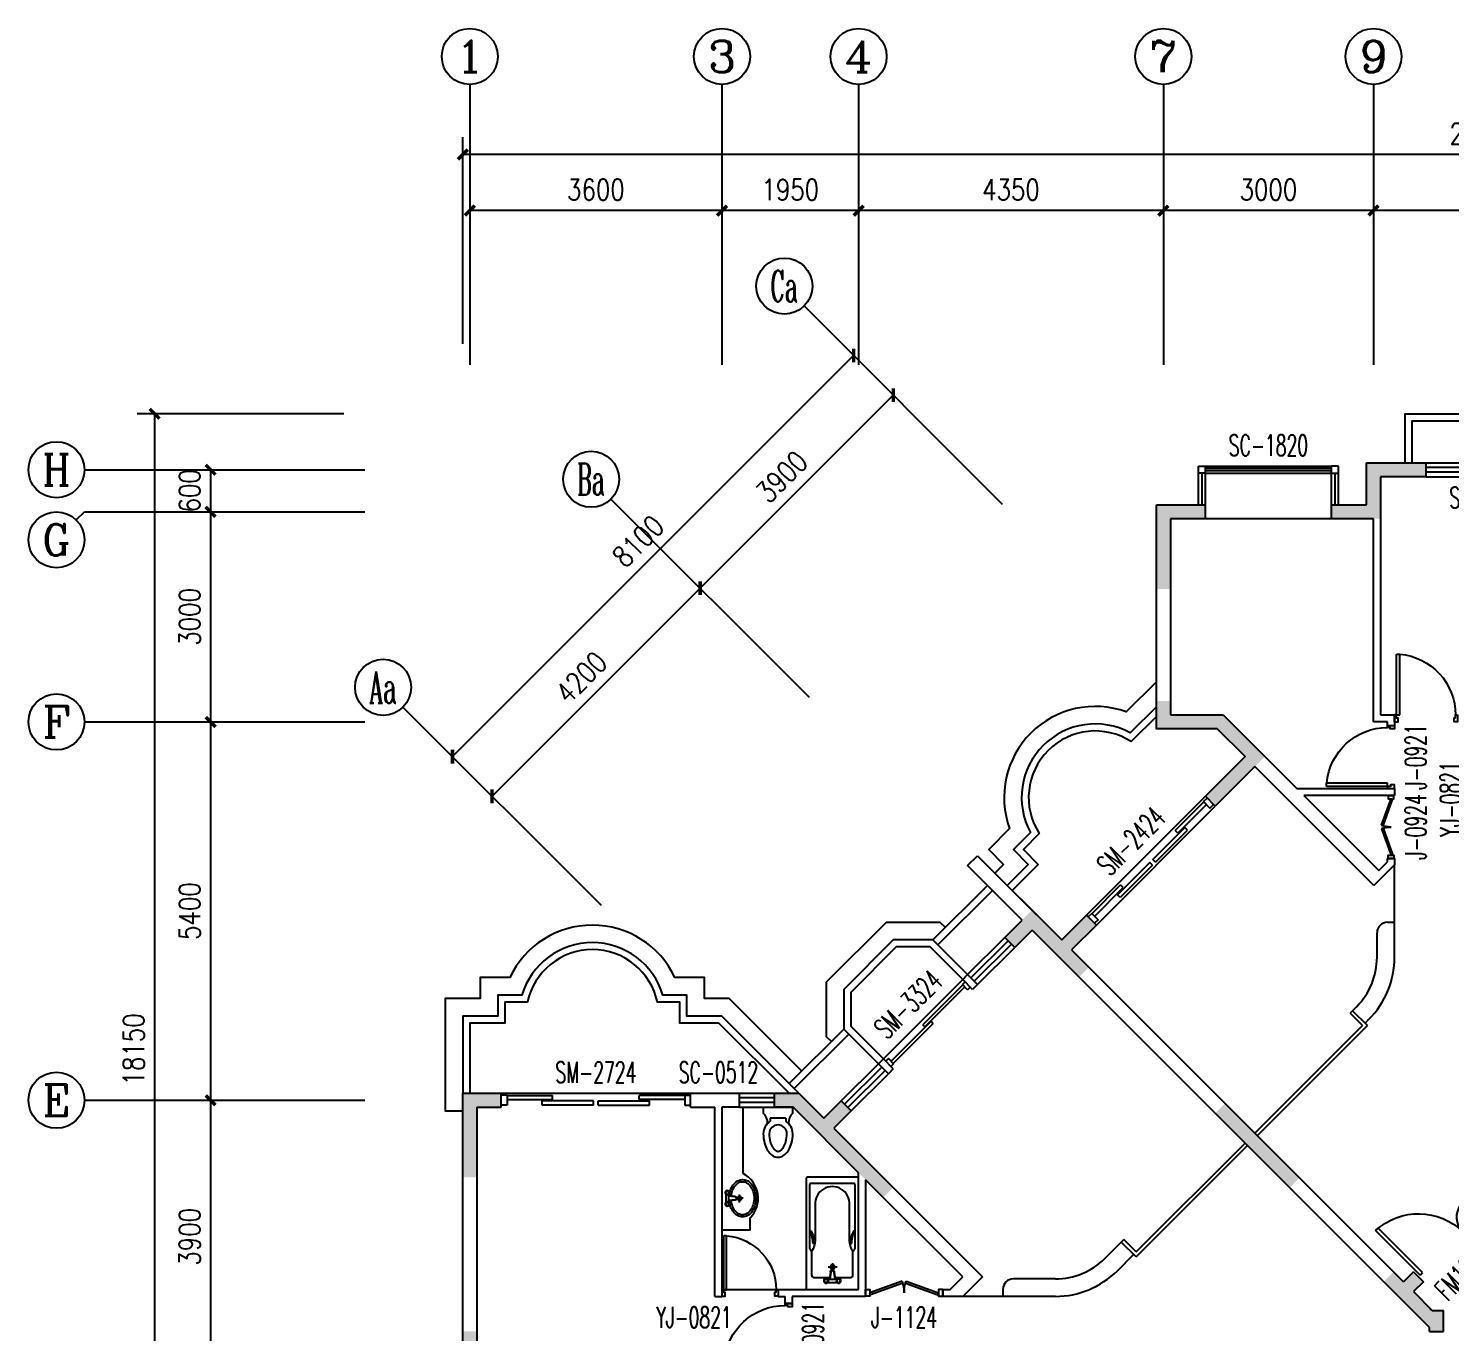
# Model space of a CAD drawing. Header units: millimetres. Extents: x 1419 to 57277, y 397 to 33224.
# Drawn here: x 10477 to 30777, y 14607 to 33224 of the extents above; entities that cross this region are included whole.
import ezdxf
from ezdxf.enums import TextEntityAlignment as Align

# ---------------------------------------------------------------- set-up
doc = ezdxf.new("R2010")
doc.units = ezdxf.units.MM
for name, color, linetype in [('AXIS', 3, 'Continuous'), ('AXIS_TEXT', 7, 'Continuous'), ('COLM', 1, 'Continuous'), ('GROUND', 2, 'Continuous'), ('PUB_WINDW', 7, 'Continuous'), ('STAIR', 2, 'Continuous'), ('WALL', 255, 'Continuous'), ('WC', 4, 'Continuous'), ('WINDOW', 2, 'Continuous'), ('WINDOW_TEXT', 7, 'Continuous')]:
    doc.layers.add(name, color=color, linetype=linetype)
doc.styles.add('_TXT', font='SIMPLEX.shx', dxfattribs={"width": 0.6})
doc.styles.add('COMPLEX', font='COMPLEX')
doc.styles.add('DIM_FONT', font='SIMPLEX', dxfattribs={"width": 0.8})
doc.styles.add('HZ_TXT', font='TXT.shx', dxfattribs={"width": 0.6, "bigfont": 'hztxt.shx'})
doc.styles.add('ROMANS', font='romans.shx', dxfattribs={"width": 0.7})
doc.styles.add('SIMPLEX', font='SIMPLEX.SHX')
doc.dimstyles.new('AXIS', dxfattribs={"dimtxt": 300, "dimasz": 1, "dimexe": 250, "dimexo": 300, "dimgap": 0.09, "dimtad": 1, "dimdec": 0, "dimzin": 0, "dimdsep": 46, "dimtxsty": 'DIM_FONT', "dimblk": '_DIMX', "dimcen": 0.09, "dimse1": 1, "dimse2": 1, "dimclrt": 7, "dimadec": 0, "dimazin": 0, "dimtfac": 1, "dimtdec": 0, "dimtix": 1, "dimtmove": 2, "dimatfit": 3, "dimldrblk": '_DIMX', "dimfxl": 1, "dimtolj": 1, "dimtzin": 0, "dimarcsym": 0})
doc.dimstyles.new('DIMN', dxfattribs={"dimtxt": 300, "dimasz": 1, "dimexe": 250, "dimexo": 300, "dimgap": 0.09, "dimtad": 1, "dimdec": 0, "dimzin": 0, "dimdsep": 46, "dimtxsty": 'DIM_FONT', "dimblk": '_DIMX', "dimcen": 0.09, "dimclrt": 7, "dimadec": 0, "dimazin": 0, "dimtfac": 1, "dimtdec": 0, "dimtix": 1, "dimtmove": 2, "dimatfit": 3, "dimldrblk": '_DIMX', "dimfxl": 1, "dimtolj": 1, "dimtzin": 0, "dimarcsym": 0})

# ---------------------------------------------------------------- blocks, each defined once
blk = doc.blocks.new('_DIMX')
at = {"const_width": 50}
blk.add_lwpolyline([(-70, -70), (70, 70)], dxfattribs=at)
blk = doc.blocks.new('*D74')
at = {"color": 0, "linetype": 'ByBlock', "transparency": 16777216}
for p, q in [((165600, 14000), (165600, 16950)), ((194800, 14000), (194800, 16950)), ((194799, 16700), (165601, 16700))]:
    blk.add_line(p, q, dxfattribs=at)
at = {"layer": 'DEFPOINTS', "color": 0, "linetype": 'ByBlock', "transparency": 16777216}
for p in [(165600, 16700), (165600, 13700), (194800, 13700)]:
    blk.add_point(p, dxfattribs=at)
at = {"color": 0, "linetype": 'ByBlock', "transparency": 16777216, "rotation": 180}
blk.add_blockref('_DIMX', (165600, 16700), dxfattribs=at)
at = {"color": 0, "linetype": 'ByBlock', "transparency": 16777216}
blk.add_blockref('_DIMX', (194800, 16700), dxfattribs=at)
at = {"color": 7, "linetype": 'ByBlock', "transparency": 16777216, "insert": (180200, 17000), "char_height": 300, "attachment_point": 5, "style": 'DIM_FONT'}
blk.add_mtext('\\A1;29200', dxfattribs=at)
blk = doc.blocks.new('*D71')
at = {"color": 0, "linetype": 'ByBlock', "transparency": 16777216}
for p, q in [((163900, 13000), (160950, 13000)), ((161200, 12999), (161200, -5149)), ((163900, -5150), (160950, -5150))]:
    blk.add_line(p, q, dxfattribs=at)
at = {"layer": 'DEFPOINTS', "color": 0, "linetype": 'ByBlock', "transparency": 16777216}
for p in [(164200, 13000), (161200, -5150), (164200, -5150)]:
    blk.add_point(p, dxfattribs=at)
at = {"color": 0, "linetype": 'ByBlock', "transparency": 16777216}
for p, rotation in [((161200, 13000), 90), ((161200, -5150), 270)]:
    blk.add_blockref('_DIMX', p, dxfattribs=dict(at, rotation=rotation))
at = {"color": 7, "linetype": 'ByBlock', "transparency": 16777216, "insert": (160900, 3925), "char_height": 300, "attachment_point": 5, "rotation": 90, "style": 'DIM_FONT'}
blk.add_mtext('\\A1;18150', dxfattribs=at)
blk = doc.blocks.new('*D61')
at = {"color": 0, "linetype": 'ByBlock', "transparency": 16777216}
blk.add_line((171249, 15900), (169301, 15900), dxfattribs=at)
at = {"layer": 'DEFPOINTS', "color": 0, "linetype": 'ByBlock', "transparency": 16777216}
for p in [(169300, 15900), (169300, 13700), (171250, 13700)]:
    blk.add_point(p, dxfattribs=at)
at = {"color": 0, "linetype": 'ByBlock', "transparency": 16777216, "rotation": 180}
blk.add_blockref('_DIMX', (169300, 15900), dxfattribs=at)
at = {"color": 0, "linetype": 'ByBlock', "transparency": 16777216}
blk.add_blockref('_DIMX', (171250, 15900), dxfattribs=at)
at = {"color": 7, "linetype": 'ByBlock', "transparency": 16777216, "insert": (170275, 16200), "char_height": 300, "attachment_point": 5, "style": 'DIM_FONT'}
blk.add_mtext('\\A1;1950', dxfattribs=at)
blk = doc.blocks.new('*D60')
at = {"color": 0, "linetype": 'ByBlock', "transparency": 16777216}
blk.add_line((171745, 13266), (168989, 10509), dxfattribs=at)
at = {"layer": 'DEFPOINTS', "color": 0, "linetype": 'ByBlock', "transparency": 16777216}
for p in [(173301, 11711), (168988, 10509), (170544, 8953)]:
    blk.add_point(p, dxfattribs=at)
at = {"color": 0, "linetype": 'ByBlock', "transparency": 16777216}
for p, rotation in [((171746, 13266), 45.00000000000065), ((168988, 10509), 225.0000000000006)]:
    blk.add_blockref('_DIMX', p, dxfattribs=dict(at, rotation=rotation))
at = {"color": 7, "linetype": 'ByBlock', "transparency": 16777216, "insert": (170155, 12100), "char_height": 300, "attachment_point": 5, "rotation": 45, "style": 'DIM_FONT'}
blk.add_mtext('\\A1;3900', dxfattribs=at)
blk = doc.blocks.new('*D59')
at = {"color": 0, "linetype": 'ByBlock', "transparency": 16777216}
blk.add_line((168987, 10508), (166019, 7540), dxfattribs=at)
at = {"layer": 'DEFPOINTS', "color": 0, "linetype": 'ByBlock', "transparency": 16777216}
for p in [(170544, 8953), (166018, 7539), (167574, 5983)]:
    blk.add_point(p, dxfattribs=at)
at = {"color": 0, "linetype": 'ByBlock', "transparency": 16777216}
for p, rotation in [((168988, 10509), 45.00000000000072), ((166018, 7539), 225.0000000000007)]:
    blk.add_blockref('_DIMX', p, dxfattribs=dict(at, rotation=rotation))
at = {"color": 7, "linetype": 'ByBlock', "transparency": 16777216, "insert": (167291, 9236), "char_height": 300, "attachment_point": 5, "rotation": 45, "style": 'DIM_FONT'}
blk.add_mtext('\\A1;4200', dxfattribs=at)
blk = doc.blocks.new('*D58')
at = {"color": 0, "linetype": 'ByBlock', "transparency": 16777216}
blk.add_line((171179, 13831), (165453, 8105), dxfattribs=at)
at = {"layer": 'DEFPOINTS', "color": 0, "linetype": 'ByBlock', "transparency": 16777216}
for p in [(173301, 11711), (165452, 8105), (167574, 5983)]:
    blk.add_point(p, dxfattribs=at)
at = {"color": 0, "linetype": 'ByBlock', "transparency": 16777216}
for p, rotation in [((171180, 13832), 45.00000000000032), ((165452, 8105), 225.0000000000004)]:
    blk.add_blockref('_DIMX', p, dxfattribs=dict(at, rotation=rotation))
at = {"color": 7, "linetype": 'ByBlock', "transparency": 16777216, "insert": (168104, 11180), "char_height": 300, "attachment_point": 5, "rotation": 45, "style": 'DIM_FONT'}
blk.add_mtext('\\A1;8100', dxfattribs=at)
blk = doc.blocks.new('_A8JZH')
for p, q in [((-0.467, -0.056), (-0.467, -1.021)), ((-0.467, -0.056), (-0.417, -0.056)), ((-0.417, -0.056), (-0.417, -1.021)), ((-0.467, -1.021), (-0.417, -1.021))]:
    blk.add_line(p, q)
for points in [[(-0.5, -0.056), (-0.5, 0.056), (-0.444, 0.056), (-0.444, -0.006), (-0.467, -0.006), (-0.467, -0.056)], [(0.5, -0.056), (0.5, 0.056), (0.444, 0.056), (0.444, -0.011), (0.467, -0.011), (0.467, -0.056)]]:
    blk.add_lwpolyline(points, close=True)
at = {"color": 15}
blk.add_arc((-0.5, -0.056), 0.967, 274.9454, 0, dxfattribs=at)
blk = doc.blocks.new('_WBLK')
for p, q in [((-0.5, 0.5), (0.5, 0.5)), ((0.5, 0.167), (-0.5, 0.167)), ((0.5, -0.167), (-0.5, -0.167)), ((-0.5, -0.5), (0.5, -0.5))]:
    blk.add_line(p, q)
at = {"style": 'SIMPLEX', "flags": 9}
blk.add_attdef('A', text='', height=1, dxfattribs=at).set_placement((0, 1.5), align=Align.MIDDLE)
blk = doc.blocks.new('_E4EQG')
at = {"color": 0, "linetype": 'ByBlock'}
for p, q in [((-210, 0), (-210, -84)), ((-210, 0), (210, 0)), ((210, -84), (210, 0)), ((112, -154), (-112, -154)), ((-112, -154), (-112, -200.359908)), ((112, -154), (112, -200.359908))]:
    blk.add_line(p, q, dxfattribs=at)
for points in [[(-210, -378, 0.063415), (-192.901436, -512.271956, 0.076468), (-148.492428, -615.587868, 0.107136), (-74.53782, -691.54246, 0.147373), (0, -714, 0.147373), (74.53782, -691.54246, 0.107136), (148.492428, -615.587868, 0.076468), (192.901436, -512.271956, 0.063415), (210, -378, 0.063415)], [(-126, -378, 0.063415), (-111.582296, -491.219764, 0.076468), (-77.260568, -571.06798, 0.107136), (-28.133448, -621.523672, 0.147373), (0, -630, 0.147373), (28.133448, -621.523672, 0.107136), (77.260568, -571.06798, 0.076468), (111.582296, -491.219764, 0.063415), (126, -378, 0.063415)]]:
    blk.add_lwpolyline(points, format="xyb", dxfattribs=at)
for centre, radius, start, end in [((0, -378), 210, 122.230953, 180), ((-338.333324, -224), 189.919576, 358.337841, 47.489553), ((0, -378), 210, 0, 57.769047), ((338.333324, -224), 189.919576, 132.510447, 181.662159), ((0, -378), 126, 0, 180)]:
    blk.add_arc(centre, radius, start, end, dxfattribs=at)
at = {"style": 'ROMANS', "width": 0.6, "flags": 9}
for tag in ['YSIZE', 'XSIZE']:
    blk.add_attdef(tag, (0, 0), '', height=400, rotation=0.5, dxfattribs=at)
blk = doc.blocks.new('*D57')
at = {"color": 0, "linetype": 'ByBlock', "transparency": 16777216}
blk.add_line((162000, 8599), (162000, 3201), dxfattribs=at)
at = {"layer": 'DEFPOINTS', "color": 0, "linetype": 'ByBlock', "transparency": 16777216}
for p in [(164200, 8600), (162000, 3200), (164200, 3200)]:
    blk.add_point(p, dxfattribs=at)
at = {"color": 0, "linetype": 'ByBlock', "transparency": 16777216}
for p, rotation in [((162000, 8600), 90), ((162000, 3200), 270)]:
    blk.add_blockref('_DIMX', p, dxfattribs=dict(at, rotation=rotation))
at = {"color": 7, "linetype": 'ByBlock', "transparency": 16777216, "insert": (161700, 5900), "char_height": 300, "attachment_point": 5, "rotation": 90, "style": 'DIM_FONT'}
blk.add_mtext('\\A1;5400', dxfattribs=at)
blk = doc.blocks.new('*D55')
at = {"color": 0, "linetype": 'ByBlock', "transparency": 16777216}
blk.add_line((162000, 3199), (162000, -699), dxfattribs=at)
at = {"layer": 'DEFPOINTS', "color": 0, "linetype": 'ByBlock', "transparency": 16777216}
for p in [(164200, 3200), (162000, -700), (164200, -700)]:
    blk.add_point(p, dxfattribs=at)
at = {"color": 0, "linetype": 'ByBlock', "transparency": 16777216}
for p, rotation in [((162000, 3200), 90), ((162000, -700), 270)]:
    blk.add_blockref('_DIMX', p, dxfattribs=dict(at, rotation=rotation))
at = {"color": 7, "linetype": 'ByBlock', "transparency": 16777216, "insert": (161700, 1250), "char_height": 300, "attachment_point": 5, "rotation": 90, "style": 'DIM_FONT'}
blk.add_mtext('\\A1;3900', dxfattribs=at)
blk = doc.blocks.new('_AXISO')
blk.add_circle((0, 0), 0.5)
at = {"layer": 'AXIS_TEXT', "style": 'COMPLEX', "width": 1.041667}
blk.add_attdef('A', text='', height=0.56, dxfattribs=at).set_placement((-0.25, -0.28), (0.25, -0.28), align=Align.FIT)
blk = doc.blocks.new('_E9UKO')
for p, q in [((-60, 197), (60, 197)), ((-60, 155), (60, 155)), ((59, 0), (-54, 0)), ((-25, 62), (-35, 155)), ((-20, 63), (-30, 155)), ((0, -52), (0, 49)), ((20, 63), (30, 155)), ((25, 62), (35, 155))]:
    blk.add_line(p, q)
for points in [[(-34, 147, 0.047489), (-104, 134, 0.082314), (-186, 94, 0.106842), (-247, 28, 0.13438), (-267, -45, 0.13438), (-247, -117, 0.106842), (-186, -183, 0.082314), (-104, -223, 0.07067), (0, -238, 0.07067), (104, -223, 0.082314), (186, -183, 0.106842), (247, -117, 0.13438), (267, -45, 0.13438)], [(-31, 117, 0.047962), (-95, 105, 0.082314), (-169, 70, 0.106842), (-222, 13, 0.13438), (-237, -45, 0.13438), (-222, -102, 0.106842), (-169, -159, 0.082314), (-95, -194, 0.07067), (0, -208, 0.07067), (95, -194, 0.082314), (169, -159, 0.106842), (222, -102, 0.13438), (237, -45, 0.13438)], [(237, -45, 0.13438), (222, 13, 0.106842), (169, 70, 0.082314), (95, 105, 0.047923), (31, 117, 0.048274)], [(267, -45, 0.13438), (247, 28, 0.106842), (186, 94, 0.082314), (104, 134, 0.047453), (34, 147, 0.048274)]]:
    blk.add_lwpolyline(points, format="xyb")
for centre, radius in [((-81, 176), 30.2), ((81, 176), 30.2), ((-81, 176), 23.5), ((0, 0), 29.7), ((81, 176), 23.5)]:
    blk.add_circle(centre, radius)
for radius in [24.8, 19.8]:
    blk.add_arc((0, 63), radius, 180, 0)
at = {"style": 'DIM_FONT', "width": 0.8, "flags": 9}
for tag in ['XSIZE', 'YSIZE']:
    blk.add_attdef(tag, (0, 0), '', height=0.5, dxfattribs=at)
blk = doc.blocks.new('*D54')
at = {"color": 0, "linetype": 'ByBlock', "transparency": 16777216}
for p, q in [((162000, 12201), (162000, 12202)), ((162000, 12200), (162000, 11600)), ((162000, 11599), (162000, 11598))]:
    blk.add_line(p, q, dxfattribs=at)
at = {"layer": 'DEFPOINTS', "color": 0, "linetype": 'ByBlock', "transparency": 16777216}
for p in [(164200, 12200), (162000, 11600), (164200, 11600)]:
    blk.add_point(p, dxfattribs=at)
at = {"color": 0, "linetype": 'ByBlock', "transparency": 16777216}
for p, rotation in [((162000, 12200), 270), ((162000, 11600), 90)]:
    blk.add_blockref('_DIMX', p, dxfattribs=dict(at, rotation=rotation))
at = {"color": 7, "linetype": 'ByBlock', "transparency": 16777216, "insert": (161700, 11900), "char_height": 300, "attachment_point": 5, "rotation": 90, "style": 'DIM_FONT'}
blk.add_mtext('\\A1;600', dxfattribs=at)
blk = doc.blocks.new('*D53')
at = {"color": 0, "linetype": 'ByBlock', "transparency": 16777216}
blk.add_line((162000, 11599), (162000, 8601), dxfattribs=at)
at = {"layer": 'DEFPOINTS', "color": 0, "linetype": 'ByBlock', "transparency": 16777216}
for p in [(164200, 11600), (162000, 8600), (164200, 8600)]:
    blk.add_point(p, dxfattribs=at)
at = {"color": 0, "linetype": 'ByBlock', "transparency": 16777216}
for p, rotation in [((162000, 11600), 90), ((162000, 8600), 270)]:
    blk.add_blockref('_DIMX', p, dxfattribs=dict(at, rotation=rotation))
at = {"color": 7, "linetype": 'ByBlock', "transparency": 16777216, "insert": (161700, 10100), "char_height": 300, "attachment_point": 5, "rotation": 90, "style": 'DIM_FONT'}
blk.add_mtext('\\A1;3000', dxfattribs=at)
blk = doc.blocks.new('*D52')
at = {"color": 0, "linetype": 'ByBlock', "transparency": 16777216}
blk.add_line((169299, 15900), (165701, 15900), dxfattribs=at)
at = {"layer": 'DEFPOINTS', "color": 0, "linetype": 'ByBlock', "transparency": 16777216}
for p in [(165700, 15900), (165700, 13700), (169300, 13700)]:
    blk.add_point(p, dxfattribs=at)
at = {"color": 0, "linetype": 'ByBlock', "transparency": 16777216, "rotation": 180}
blk.add_blockref('_DIMX', (165700, 15900), dxfattribs=at)
at = {"color": 0, "linetype": 'ByBlock', "transparency": 16777216}
blk.add_blockref('_DIMX', (169300, 15900), dxfattribs=at)
at = {"color": 7, "linetype": 'ByBlock', "transparency": 16777216, "insert": (167500, 16200), "char_height": 300, "attachment_point": 5, "style": 'DIM_FONT'}
blk.add_mtext('\\A1;3600', dxfattribs=at)
blk = doc.blocks.new('_A6XQE')
for p, q in [((-0.472, 0), (-0.472, -0.749)), ((-0.472, 0), (-0.43, 0)), ((-0.43, 0), (-0.43, -0.749)), ((0.43, 0), (0.43, -0.248)), ((0.472, 0), (0.43, 0)), ((0.472, 0), (0.472, -0.248)), ((0.472, -0.248), (0.43, -0.248)), ((-0.472, -0.749), (-0.43, -0.749))]:
    blk.add_line(p, q)
at = {"color": 15}
for centre, radius, start, end in [((-0.5, 0), 0.75, 272.1644, 0), ((0.5, 0), 0.25, 180, 263.4944)]:
    blk.add_arc(centre, radius, start, end, dxfattribs=at)
blk = doc.blocks.new('_E24RWQ')
for p, q in [((308, 316), (433, 316)), ((348, 247), (336, 144)), ((353, 246), (341, 144)), ((373, 374), (373, 262)), ((397, 246), (409, 144)), ((402, 247), (414, 144)), ((441, 144), (309, 144)), ((441, 97), (309, 97))]:
    blk.add_line(p, q)
for points in [[(0, 20), (0, 1580, -0.414214), (20, 1600), (730, 1600, -0.414214), (750, 1580), (750, 20, -0.414214), (730, 0), (20, 0, -0.414214)], [(62, 832), (72, 832, -0.162374), (112, 654), (100, 654, 0.062737)], [(688, 832), (678, 832, 0.162374), (638, 654), (650, 654, -0.062737)]]:
    blk.add_lwpolyline(points, format="xyb", close=True)
for points in [[(80, 540, -0.082476), (50, 589), (50, 1492, -0.414214), (70, 1512), (680, 1512, -0.414214), (700, 1492), (700, 589, -0.082476), (670, 540)], [(130, 700), (130, 1207, -1.063902), (620, 1207), (620, 700, 0.151369), (670, 540), (670, 208, -0.414214), (630, 168), (411, 168, -0.434788)], [(339, 168), (120, 168, -0.414214), (80, 208), (80, 540, 0.151369), (130, 700)]]:
    blk.add_lwpolyline(points, format="xyb")
for centre, radius in [((373, 316), 33), ((285, 120), 33.5), ((285, 120), 26.1), ((465, 120), 33.5), ((465, 120), 26.1)]:
    blk.add_circle(centre, radius)
for radius in [27.5, 22]:
    blk.add_arc((375, 246), radius, 0, 180)
at = {"style": 'DIM_FONT', "width": 0.8, "flags": 9}
for tag in ['XSIZE', 'YSIZE']:
    blk.add_attdef(tag, (0, 0), '', height=0.5, dxfattribs=at)
blk = doc.blocks.new('_A2FPW')
for p, q in [((-0.4697, 0.0268), (-0.5, 0.0268)), ((-0.4697, 0.0268), (-0.4697, -0.0268)), ((-0.4697, 0.0253), (-0.2292, 0.0253)), ((-0.4697, 0.0031), (-0.2292, 0.0031)), ((-0.2292, 0.0031), (-0.2292, 0.0253)), ((0.2292, 0.0031), (0.2292, 0.0253)), ((0.4697, 0.0253), (0.2292, 0.0253)), ((0.4697, 0.0031), (0.2292, 0.0031)), ((0.4697, 0.0268), (0.5, 0.0268)), ((0.4697, 0.0268), (0.4697, -0.0268)), ((-0.4697, -0.0268), (-0.5, -0.0268)), ((-0.0125, -0.0031), (-0.2833, -0.0031)), ((-0.2833, -0.0253), (-0.2833, -0.0031)), ((-0.0125, -0.0253), (-0.2833, -0.0253)), ((-0.0125, -0.0253), (-0.0125, -0.0031)), ((0.0125, -0.0031), (0.2833, -0.0031)), ((0.0125, -0.0253), (0.0125, -0.0031)), ((0.0125, -0.0253), (0.2833, -0.0253)), ((0.2833, -0.0253), (0.2833, -0.0031)), ((0.4697, -0.0268), (0.5, -0.0268))]:
    blk.add_line(p, q)
blk = doc.blocks.new('_A5IWX')
for p, q in [((-0.027, 0.152), (-0.445, 0)), ((-0.436, -0.026), (-0.445, 0)), ((-0.018, 0.127), (-0.436, -0.026)), ((-0.018, 0.127), (-0.027, 0.152)), ((0.018, 0.127), (0.027, 0.152)), ((0.018, 0.127), (0.436, -0.026)), ((0.027, 0.152), (0.445, 0)), ((0.436, -0.026), (0.445, 0))]:
    blk.add_line(p, q)
for points in [[(-0.5, 0.045), (-0.445, 0.045), (-0.445, -0.045), (-0.5, -0.045)], [(0.5, 0.045), (0.445, 0.045), (0.445, -0.045), (0.5, -0.045)]]:
    blk.add_lwpolyline(points, close=True)
for centre, start, end in [((-0.445, 0), 0, 20), ((0.445, 0), 160, 180)]:
    blk.add_arc(centre, 0.445, start, end)
blk = doc.blocks.new('*D51')
at = {"color": 0, "linetype": 'ByBlock', "transparency": 16777216}
blk.add_line((181899, 15900), (178601, 15900), dxfattribs=at)
at = {"layer": 'DEFPOINTS', "color": 0, "linetype": 'ByBlock', "transparency": 16777216}
for p in [(178600, 15900), (178600, 13700), (181900, 13700)]:
    blk.add_point(p, dxfattribs=at)
at = {"color": 0, "linetype": 'ByBlock', "transparency": 16777216, "rotation": 180}
blk.add_blockref('_DIMX', (178600, 15900), dxfattribs=at)
at = {"color": 0, "linetype": 'ByBlock', "transparency": 16777216}
blk.add_blockref('_DIMX', (181900, 15900), dxfattribs=at)
at = {"color": 7, "linetype": 'ByBlock', "transparency": 16777216, "insert": (180250, 16200), "char_height": 300, "attachment_point": 5, "style": 'DIM_FONT'}
blk.add_mtext('\\A1;3300', dxfattribs=at)
blk = doc.blocks.new('*D50')
at = {"color": 0, "linetype": 'ByBlock', "transparency": 16777216}
blk.add_line((175599, 15900), (171251, 15900), dxfattribs=at)
at = {"layer": 'DEFPOINTS', "color": 0, "linetype": 'ByBlock', "transparency": 16777216}
for p in [(171250, 15900), (171250, 13700), (175600, 13700)]:
    blk.add_point(p, dxfattribs=at)
at = {"color": 0, "linetype": 'ByBlock', "transparency": 16777216, "rotation": 180}
blk.add_blockref('_DIMX', (171250, 15900), dxfattribs=at)
at = {"color": 0, "linetype": 'ByBlock', "transparency": 16777216}
blk.add_blockref('_DIMX', (175600, 15900), dxfattribs=at)
at = {"color": 7, "linetype": 'ByBlock', "transparency": 16777216, "insert": (173425, 16200), "char_height": 300, "attachment_point": 5, "style": 'DIM_FONT'}
blk.add_mtext('\\A1;4350', dxfattribs=at)
blk = doc.blocks.new('*D49')
at = {"color": 0, "linetype": 'ByBlock', "transparency": 16777216}
blk.add_line((178599, 15900), (175601, 15900), dxfattribs=at)
at = {"layer": 'DEFPOINTS', "color": 0, "linetype": 'ByBlock', "transparency": 16777216}
for p in [(175600, 15900), (175600, 13700), (178600, 13700)]:
    blk.add_point(p, dxfattribs=at)
at = {"color": 0, "linetype": 'ByBlock', "transparency": 16777216, "rotation": 180}
blk.add_blockref('_DIMX', (175600, 15900), dxfattribs=at)
at = {"color": 0, "linetype": 'ByBlock', "transparency": 16777216}
blk.add_blockref('_DIMX', (178600, 15900), dxfattribs=at)
at = {"color": 7, "linetype": 'ByBlock', "transparency": 16777216, "insert": (177100, 16200), "char_height": 300, "attachment_point": 5, "style": 'DIM_FONT'}
blk.add_mtext('\\A1;3000', dxfattribs=at)
blk = doc.blocks.new('_A1XUY')
for p, q in [((0.417, 0.056), (0.417, 1.021)), ((0.467, 1.021), (0.417, 1.021)), ((0.467, 0.056), (0.467, 1.021)), ((0.467, 0.056), (0.417, 0.056))]:
    blk.add_line(p, q)
for points in [[(-0.5, 0.056), (-0.5, -0.056), (-0.444, -0.056), (-0.444, 0.011), (-0.467, 0.011), (-0.467, 0.056)], [(0.5, 0.056), (0.5, -0.056), (0.444, -0.056), (0.444, 0.006), (0.467, 0.006), (0.467, 0.056)]]:
    blk.add_lwpolyline(points, close=True)
at = {"color": 15}
blk.add_arc((0.5, 0.056), 0.967, 94.9454, 180, dxfattribs=at)
blk = doc.blocks.new('_AXISO1')
blk.add_line((0.354, -0.146), (0.5, 0))
blk.add_circle((0, -0.5), 0.5)
at = {"layer": 'AXIS_TEXT', "style": 'COMPLEX', "width": 1.041667}
blk.add_attdef('A', text='', height=0.56, dxfattribs=at).set_placement((-0.25, -0.78), (0.25, -0.78), align=Align.FIT)
blk = doc.blocks.new('_A7AQI')
for p, q in [((-0.027, 0.152), (-0.445, 0)), ((-0.436, -0.026), (-0.445, 0)), ((-0.018, 0.127), (-0.436, -0.026)), ((-0.018, 0.127), (-0.027, 0.152)), ((0.018, 0.127), (0.027, 0.152)), ((0.018, 0.127), (0.436, -0.026)), ((0.027, 0.152), (0.445, 0)), ((0.436, -0.026), (0.445, 0))]:
    blk.add_line(p, q)
for points in [[(-0.5, 0.045), (-0.445, 0.045), (-0.445, -0.045), (-0.5, -0.045)], [(0.5, 0.045), (0.445, 0.045), (0.445, -0.045), (0.5, -0.045)]]:
    blk.add_lwpolyline(points, close=True)
for centre, start, end in [((-0.445, 0), 0, 20), ((0.445, 0), 160, 180)]:
    blk.add_arc(centre, 0.445, start, end)
blk = doc.blocks.new('_A4MFG')
for p, q in [((-0.4697, 0.0268), (-0.5, 0.0268)), ((-0.4697, 0.0268), (-0.4697, -0.0268)), ((-0.4697, 0.0253), (-0.2292, 0.0253)), ((-0.4697, 0.0031), (-0.2292, 0.0031)), ((-0.2292, 0.0031), (-0.2292, 0.0253)), ((0.2292, 0.0031), (0.2292, 0.0253)), ((0.4697, 0.0253), (0.2292, 0.0253)), ((0.4697, 0.0031), (0.2292, 0.0031)), ((0.4697, 0.0268), (0.5, 0.0268)), ((0.4697, 0.0268), (0.4697, -0.0268)), ((-0.4697, -0.0268), (-0.5, -0.0268)), ((-0.0125, -0.0031), (-0.2833, -0.0031)), ((-0.2833, -0.0253), (-0.2833, -0.0031)), ((-0.0125, -0.0253), (-0.2833, -0.0253)), ((-0.0125, -0.0253), (-0.0125, -0.0031)), ((0.0125, -0.0031), (0.2833, -0.0031)), ((0.0125, -0.0253), (0.0125, -0.0031)), ((0.0125, -0.0253), (0.2833, -0.0253)), ((0.2833, -0.0253), (0.2833, -0.0031)), ((0.4697, -0.0268), (0.5, -0.0268))]:
    blk.add_line(p, q)
blk = doc.blocks.new('_A3NVC')
for p, q in [((-0.467, 0.033), (-0.5, 0.033)), ((-0.467, -0.033), (-0.467, 0.033)), ((-0.467, 0.029), (0.038, 0.029)), ((-0.467, 0.002), (0.038, 0.002)), ((0.038, 0.002), (0.038, 0.029)), ((0.467, -0.033), (0.467, 0.033)), ((0.467, 0.033), (0.5, 0.033)), ((-0.467, -0.033), (-0.5, -0.033)), ((0.467, -0.002), (-0.038, -0.002)), ((-0.038, -0.002), (-0.038, -0.029)), ((0.467, -0.029), (-0.038, -0.029)), ((0.467, -0.033), (0.5, -0.033))]:
    blk.add_line(p, q)
blk = doc.blocks.new('1T4F62')
at = {"layer": 'AXIS'}
for p, q in [((0, 4000), (0, 0)), ((3600, 4000), (3600, 0)), ((5550, 4000), (5550, 0)), ((9900, 4000), (9900, 0)), ((12900, 4000), (12900, 0)), ((4773, 839.2), (7601.4, -1989.3)), ((-5500, -1500), (-1500, -1500)), ((2015.2, -1918.5), (4843.7, -4747)), ((-5500, -2100), (-1500, -2100)), ((-954.6, -4888.4), (1873.8, -7716.8)), ((-5500, -5100), (-1500, -5100)), ((-5500, -10500), (-1500, -10500))]:
    blk.add_line(p, q, dxfattribs=at)
at = {"layer": 'COLM'}
for points in [[(12800, -2200), (13000, -2200), (12800, -1400), (13000, -1400)], [(13000, -1600), (13000, -1400), (13650, -1600), (13650, -1400)], [(10000, -3200), (9800, -3200), (10000, -2000), (9800, -2000)], [(10000, -2200), (10000, -2000), (10500, -2200), (10500, -2000)], [(12300, -2200), (12300, -2000), (13000, -2200), (13000, -2000)], [(9800, -4800), (10000, -4800), (9800, -5200), (10000, -5200)], [(10000, -5200), (10000, -5000), (10670.7, -5200), (10753.6, -5000)], [(10670.7, -5200), (10753.6, -5000), (11066.2, -5595.5), (11207.6, -5454.1)], [(10641.9, -6302.6), (11349, -5595.5), (10500.5, -6161.2), (11207.6, -5454.1)], [(8025.6, -7787.5), (7884.2, -7928.9), (8838.8, -8600.7), (8697.4, -8742.1)], [(8591.3, -8353.2), (8449.9, -8211.8), (8944.9, -7999.7), (8803.5, -7858.2)], [(7778.2, -8317.9), (7636.7, -8176.4), (8025.6, -8070.4), (7884.2, -7928.9)], [(450, -10600), (450, -10400), (-100, -10600), (-100, -10400)], [(4350, -10400), (4350, -10600), (4698.4, -10400), (4615.6, -10600)], [(4698.4, -10400), (4615.6, -10600), (6045.7, -11747.3), (5904.3, -11888.7)], [(5197.2, -10898.8), (5055.8, -10757.4), (5444.7, -10651.3), (5303.3, -10509.9)], [(11844, -11605.9), (10783.4, -10545.2), (11702.6, -11747.3), (10641.9, -10686.7)], [(100, -11600), (-100, -11600), (100, -10600), (-100, -10600)], [(13700, -13461.9), (13700, -13744.7), (13187.5, -12949.4), (13046.1, -13090.8)], [(13611.8, -13090.8), (13470.4, -12949.4), (13470.4, -13232.2), (13328.9, -13090.8)], [(13700, -13461.9), (13700, -13500), (13738.1, -13500)], [(13700, -13500), (13700, -13800), (13900, -13500), (13900, -13800)], [(100, -13800), (-100, -13800), (100, -15000), (-100, -15000)]]:
    blk.add_solid(points, dxfattribs=at)
at = {"layer": 'GROUND'}
blk.add_line((3600, -13200), (4400, -13200), dxfattribs=at)
at = {"layer": 'STAIR'}
for points in [[(9800, -4528.2), (9371.2, -4957, 0.6367145), (7705.4, -6622.9), (7406.9, -6921.3), (7619.1, -7133.5), (7495.3, -7257.2)], [(9800, -4881.8), (9426.6, -5255.2, 0.745356), (8003.6, -6678.2), (7760.5, -6921.3), (7972.6, -7133.5), (7672.1, -7434)], [(4737.6, -10085.6), (3702, -9050), (3350, -9050), (3350, -8750), (2927.9, -8750, 0.6367145), (572.1, -8750), (150, -8750), (150, -9050), (-350, -9050), (-350, -10650), (-100, -10650)], [(4698.4, -10400), (3598.4, -9300), (3100, -9300), (3100, -9000), (2756.2, -9000, 0.745356), (743.8, -9000), (400, -9000), (400, -9300), (-100, -9300), (-100, -10400)]]:
    blk.add_lwpolyline(points, format="xyb", dxfattribs=at)
for points in [[(9800, -5023.2), (9442.5, -5380.7, 0.8075729), (8129.1, -6694.1), (7901.9, -6921.3), (8114, -7133.5), (7742.8, -7504.7), (8449.9, -8211.8), (11066.2, -5595.5), (10670.7, -5200), (9800, -5200)], [(4557, -10400), (3557, -9400), (3000, -9400), (3000, -9100), (2678.7, -9100, 0.8075729), (821.3, -9100), (500, -9100), (500, -9400), (0, -9400), (0, -10400)]]:
    blk.add_lwpolyline(points, format="xyb", close=True, dxfattribs=at)
for points in [[(6788.2, -8035), (6715, -7961.8), (5942.2, -7961.8), (5088.6, -8815.3), (5088.6, -9588.1), (5161.9, -9661.4)], [(7106.4, -8706.8), (6611.4, -8211.8), (6045.7, -8211.8), (5338.6, -8918.9), (5338.6, -9484.6), (5833.6, -9979.6)], [(7035.7, -8777.5), (6570, -8311.8), (6087.2, -8311.8), (5438.6, -8960.3), (5438.6, -9443.2), (5904.3, -9908.8)]]:
    blk.add_lwpolyline(points, dxfattribs=at)
at = {"layer": 'WALL'}
for p, q in [((12800, -1400), (13650, -1400)), ((12800, -2000), (12800, -1400)), ((13650, -1600), (13650, -1400)), ((13650, -1600), (13000, -1600)), ((13000, -1600), (13000, -5000)), ((9800, -5200), (9800, -2000)), ((9800, -2000), (10500, -2000)), ((10500, -2200), (10500, -2000)), ((12300, -2200), (12300, -2000)), ((12300, -2000), (12800, -2000)), ((10000, -2200), (10000, -5000)), ((10500, -2200), (10000, -2200)), ((12900, -2200), (12300, -2200)), ((12900, -5100), (12900, -2200)), ((10000, -5000), (10753.6, -5000)), ((10753.6, -5000), (11803.6, -6050)), ((13000, -5000), (13200, -5000)), ((13200, -5100), (13200, -5000)), ((10670.7, -5200), (9800, -5200)), ((11066.2, -5595.5), (10670.7, -5200)), ((13100, -5100), (12900, -5100)), ((13100, -5150), (13100, -5100)), ((13100, -5150), (13200, -5150)), ((13200, -5100), (13200, -5150)), ((10500.5, -6161.2), (11066.2, -5595.5)), ((11207.6, -5736.9), (10641.9, -6302.6)), ((12905.3, -7434.6), (11207.6, -5736.9)), ((11803.6, -6050), (13100, -6050)), ((13100, -6050), (13200, -6050)), ((13200, -6050), (13200, -6150)), ((10641.9, -6302.6), (10500.5, -6161.2)), ((13100, -6150), (11903.6, -6150)), ((11903.6, -6150), (12976, -7222.5)), ((13100, -6150), (13200, -6150)), ((7106.4, -7151.1), (7247.8, -7009.7)), ((7247.8, -7009.7), (8449.9, -8211.8)), ((12976, -7222.5), (13100, -7098.5)), ((13100, -7098.5), (13100, -7050)), ((13100, -7050), (13200, -7050)), ((13200, -7050), (13200, -7139.9)), ((7884.2, -7928.9), (7106.4, -7151.1)), ((13200, -7139.9), (12905.3, -7434.6)), ((8449.9, -8211.8), (8803.5, -7858.2)), ((8944.9, -7999.7), (8803.5, -7858.2)), ((7636.7, -8176.4), (7884.2, -7928.9)), ((8025.6, -8070.4), (7778.2, -8317.9)), ((13700, -13744.7), (8025.6, -8070.4)), ((8944.9, -7999.7), (8591.3, -8353.2)), ((7778.2, -8317.9), (7636.7, -8176.4)), ((8591.3, -8353.2), (13328.9, -13090.8)), ((-100, -15000), (-100, -10400)), ((-100, -10400), (450, -10400)), ((450, -10600), (450, -10400)), ((3150, -10400), (3850, -10400)), ((3150, -10600), (3150, -10400)), ((3850, -10600), (3850, -10400)), ((4350, -10400), (4698.4, -10400)), ((4350, -10600), (4350, -10400)), ((4698.4, -10400), (5055.8, -10757.4)), ((5055.8, -10757.4), (5303.3, -10509.9)), ((5444.7, -10651.3), (5303.3, -10509.9)), ((100, -10600), (100, -14800)), ((100, -10600), (450, -10600)), ((3150, -10600), (3500, -10600)), ((3500, -13300), (3500, -10600)), ((3600, -10600), (3600, -13200)), ((3850, -10600), (3600, -10600)), ((4615.6, -10600), (4350, -10600)), ((5550, -11534.4), (4615.6, -10600)), ((5444.7, -10651.3), (5197.2, -10898.8)), ((5197.2, -10898.8), (7318.5, -13020.1)), ((5550, -13200), (5550, -11534.4)), ((7035.7, -13020.1), (5650, -11634.4)), ((5650, -11634.4), (5650, -13200)), ((13470.4, -12949.4), (13328.9, -13090.8)), ((13470.4, -12949.4), (13611.8, -13090.8)), ((6855.8, -13200), (7035.7, -13020.1)), ((7318.5, -13020.1), (7038.7, -13300)), ((13611.8, -13090.8), (13470.4, -13232.2)), ((3500, -13300), (3600, -13300)), ((3600, -13200), (3600, -13300)), ((4400, -13200), (5550, -13200)), ((4400, -13200), (4400, -13300)), ((4400, -13300), (4500, -13300)), ((4500, -13400), (4500, -13300)), ((4600, -13300), (4600, -13400)), ((5650, -13300), (4600, -13300)), ((5650, -13200), (5650, -13300)), ((6750, -13200), (6855.8, -13200)), ((6750, -13200), (6750, -13300)), ((7038.7, -13300), (6750, -13300)), ((13470.4, -13232.2), (13738.1, -13500)), ((4600, -13400), (4500, -13400)), ((13738.1, -13500), (13900, -13500)), ((13900, -13800), (13900, -13500)), ((13700, -13800), (13700, -13744.7)), ((13700, -13800), (13900, -13800))]:
    blk.add_line(p, q, dxfattribs=at)
at = {"layer": 'WC'}
blk.add_lwpolyline([(3600, -12350), (4000, -12350), (4000, -12181.1, 0.5049253), (3900, -11545.1), (3900, -10600)], format="xyb", dxfattribs=at)
at = {"layer": 'WINDOW'}
for p, q in [((10400, -1450), (10500, -1450)), ((10400, -2000), (10400, -1450)), ((10500, -1550), (10400, -1550)), ((10450, -1550), (10450, -2000)), ((10500, -1550), (10500, -1450)), ((10500, -2000), (10500, -1550)), ((12300, -1550), (12300, -1450)), ((12400, -1450), (12300, -1450)), ((12300, -2000), (12300, -1550)), ((12300, -1550), (12400, -1550)), ((12350, -1550), (12350, -2000)), ((12400, -2000), (12400, -1450)), ((12300, -2200), (10500, -2200)), ((8944.9, -7999.7), (10641.9, -6302.6)), ((13200, -8459.4), (13200, -7139.9)), ((6611.4, -8211.8), (7389.3, -7434)), ((6682.1, -8282.5), (7460, -7504.7)), ((12950, -8459.4), (12950, -8109.4)), ((13100, -7959.4), (13200, -7959.4)), ((7035.7, -8777.5), (7106.4, -8706.8)), ((7106.4, -8706.8), (7247.8, -8848.2)), ((7035.7, -8777.5), (5904.3, -9908.8)), ((7177.1, -8918.9), (7035.7, -8777.5)), ((7247.8, -8848.2), (7177.1, -8918.9)), ((12601.9, -9221.7), (12566.6, -9257)), ((12743.3, -9433.8), (12566.6, -9257)), ((12657.1, -9166.5), (12601.9, -9221.7)), ((12814.1, -9433.8), (12601.9, -9221.7)), ((5338.6, -9484.6), (4560.8, -10262.4)), ((12743.3, -9433.8), (11207.6, -10969.5)), ((12814.1, -9433.8), (11243, -11004.9)), ((12833.9, -9343.3), (12778.7, -9398.4)), ((5409.4, -9555.3), (4631.5, -10333.1)), ((5833.6, -9979.6), (5904.3, -9908.8)), ((6045.7, -10050.3), (5904.3, -9908.8)), ((5833.6, -9979.6), (5975, -10121)), ((6045.7, -10050.3), (5975, -10121)), ((9510.6, -12666.6), (11066.2, -11110.9)), ((9510.6, -12737.3), (11101.6, -11146.3)), ((9066.5, -12757.1), (9298.4, -12525.1)), ((9298.4, -12525.1), (9333.8, -12489.8)), ((9510.6, -12737.3), (9298.4, -12525.1)), ((9510.6, -12666.6), (9333.8, -12489.8)), ((9243.3, -12933.9), (9475.2, -12701.9)), ((8359.4, -13050), (7759.4, -13050)), ((8359.4, -13300), (7038.7, -13300)), ((7609.4, -13200), (7609.4, -13300))]:
    blk.add_line(p, q, dxfattribs=at)
for points in [[(13350, -1400), (13350, -700), (15750, -700), (15750, -1400)], [(13450, -1400), (13450, -800), (15650, -800), (15650, -1400)]]:
    blk.add_lwpolyline(points, dxfattribs=at)
for centre, radius, start, end in [((13100, -8109.4), 150, 90, 180), ((11950, -8459.4), 1000, 315, 0), ((11950, -8459.4), 1250, 315, 0), ((8359.4, -12050), 1000, 270, 315), ((8359.4, -12050), 1250, 270, 315), ((7759.4, -13200), 150, 90, 180)]:
    blk.add_arc(centre, radius, start, end, dxfattribs=at)
at = {"layer": 'AXIS'}
ref = blk.add_blockref('_AXISO', (0, 4400), dxfattribs=dict(at, xscale=800.0000000000003, yscale=800.0000000000003, zscale=800.0000000000003))
ref.add_attrib('A', '1', dxfattribs={"layer": '0', "color": 7, "height": 448, "style": 'COMPLEX', "width": 2.083333}).set_placement((-200, 4176), (200, 4176), align=Align.FIT)
ref = blk.add_blockref('_AXISO', (3600, 4400), dxfattribs=dict(at, xscale=800.0000000000003, yscale=800.0000000000003, zscale=800.0000000000003))
ref.add_attrib('A', '3', dxfattribs={"layer": '0', "color": 7, "height": 448, "style": 'COMPLEX', "width": 1.339286}).set_placement((3400, 4176), (3800, 4176), align=Align.FIT)
ref = blk.add_blockref('_AXISO', (5550, 4400), dxfattribs=dict(at, xscale=800.0000000000003, yscale=800.0000000000003, zscale=800.0000000000003))
ref.add_attrib('A', '4', dxfattribs={"layer": '0', "color": 7, "height": 448, "style": 'COMPLEX', "width": 1.171875}).set_placement((5350, 4176), (5750, 4176), align=Align.FIT)
ref = blk.add_blockref('_AXISO', (9900, 4400), dxfattribs=dict(at, xscale=800.0000000000003, yscale=800.0000000000003, zscale=800.0000000000003))
ref.add_attrib('A', '7', dxfattribs={"layer": '0', "color": 7, "height": 448, "style": 'COMPLEX', "width": 1.339286}).set_placement((9700, 4176), (10100, 4176), align=Align.FIT)
ref = blk.add_blockref('_AXISO', (12900, 4400), dxfattribs=dict(at, xscale=800.0000000000003, yscale=800.0000000000003, zscale=800.0000000000003))
ref.add_attrib('A', '9', dxfattribs={"layer": '0', "color": 7, "height": 448, "style": 'COMPLEX', "width": 1.339286}).set_placement((12700, 4176), (13100, 4176), align=Align.FIT)
ref = blk.add_blockref('_AXISO', (4490.1, 1122), dxfattribs=dict(at, xscale=800.0000000000003, yscale=800.0000000000003, zscale=800.0000000000003))
ref.add_attrib('A', 'Ca', dxfattribs={"layer": '0', "color": 7, "height": 448, "style": 'COMPLEX', "width": 0.520833}).set_placement((4290.1, 898), (4690.1, 898), align=Align.FIT)
ref = blk.add_blockref('_AXISO', (-5900, -1500), dxfattribs=dict(at, xscale=800.0000000000003, yscale=800.0000000000003, zscale=800.0000000000003))
ref.add_attrib('A', 'H', dxfattribs={"layer": '0', "color": 7, "height": 448, "style": 'COMPLEX', "width": 0.9375}).set_placement((-6100, -1724), (-5700, -1724), align=Align.FIT)
ref = blk.add_blockref('_AXISO', (1732.4, -1635.7), dxfattribs=dict(at, xscale=800.0000000000003, yscale=800.0000000000003, zscale=800.0000000000003))
ref.add_attrib('A', 'Ba', dxfattribs={"layer": '0', "color": 7, "height": 448, "style": 'COMPLEX', "width": 0.506757}).set_placement((1532.4, -1859.7), (1932.4, -1859.7), align=Align.FIT)
ref = blk.add_blockref('_AXISO1', (-5900, -2100), dxfattribs=dict(at, xscale=800.0000000000003, yscale=800.0000000000003, zscale=800.0000000000003))
ref.add_attrib('A', 'G', dxfattribs={"layer": '0', "color": 7, "height": 448, "style": 'COMPLEX', "width": 1.041667}).set_placement((-6100, -2724), (-5700, -2724), align=Align.FIT)
ref = blk.add_blockref('_AXISO', (-1237.5, -4605.5), dxfattribs=dict(at, xscale=800.0000000000003, yscale=800.0000000000003, zscale=800.0000000000003))
ref.add_attrib('A', 'Aa', dxfattribs={"layer": '0', "color": 7, "height": 448, "style": 'COMPLEX', "width": 0.520833}).set_placement((-1437.5, -4829.5), (-1037.5, -4829.5), align=Align.FIT)
ref = blk.add_blockref('_AXISO', (-5900, -5100), dxfattribs=dict(at, xscale=800.0000000000003, yscale=800.0000000000003, zscale=800.0000000000003))
ref.add_attrib('A', 'F', dxfattribs={"layer": '0', "color": 7, "height": 448, "style": 'COMPLEX', "width": 1.171875}).set_placement((-6100, -5324), (-5700, -5324), align=Align.FIT)
ref = blk.add_blockref('_AXISO', (-5900, -10500), dxfattribs=dict(at, xscale=800.0000000000003, yscale=800.0000000000003, zscale=800.0000000000003))
ref.add_attrib('A', 'E', dxfattribs={"layer": '0', "color": 7, "height": 448, "style": 'COMPLEX', "width": 1.171875}).set_placement((-6100, -10724), (-5700, -10724), align=Align.FIT)
at = {"layer": 'WC', "rotation": 359.9999999935986}
blk.add_blockref('_E4EQG', (4400, -10600), dxfattribs=at)
at = {"layer": 'WC', "xscale": -1, "rotation": 90}
blk.add_blockref('_E9UKO', (3850, -11900), dxfattribs=at)
at = {"layer": 'WC', "xscale": -1}
blk.add_blockref('_E24RWQ', (5550, -13200), dxfattribs=at)
at = {"layer": 'WINDOW'}
ref = blk.add_blockref('_WBLK', (11400, -1500), dxfattribs=dict(at, xscale=1800, yscale=100.0000000000436, zscale=1800))
ref.add_attrib('A', 'SC-1820', dxfattribs={"layer": '0', "height": 300, "style": '_TXT', "width": 0.6, "flags": 8}).set_placement((11400, -1150), align=Align.MIDDLE)
ref = blk.add_blockref('_WBLK', (14550, -1500), dxfattribs=dict(at, xscale=1800, yscale=200, zscale=1800))
ref.add_attrib('A', 'SC-1820', dxfattribs={"layer": '0', "height": 300, "style": '_TXT', "width": 0.6, "flags": 8}).set_placement((14550, -1900), align=Align.MIDDLE)
ref = blk.add_blockref('_A8JZH', (13650, -5050), dxfattribs=dict(at, xscale=900, yscale=-900, zscale=900))
ref.add_attrib('A', 'J-0921', dxfattribs={"layer": '0', "height": 300, "style": '_TXT', "width": 0.6, "flags": 8}).set_placement((14650, -4700), align=Align.MIDDLE)
ref = blk.add_blockref('_A8JZH', (13150, -5600), dxfattribs=dict(at, xscale=-900, yscale=900, zscale=900, rotation=270))
ref.add_attrib('A', 'J-0921', dxfattribs={"layer": '0', "height": 300, "rotation": 90, "style": '_TXT', "width": 0.6, "flags": 8}).set_placement((13500, -5600), align=Align.MIDDLE)
ref = blk.add_blockref('_A1XUY', (14350, -6200), dxfattribs=dict(at, xscale=-800, yscale=-800, zscale=800, rotation=90))
ref.add_attrib('A', 'YJ-0821', dxfattribs={"layer": '0', "height": 300, "rotation": 90, "style": '_TXT', "width": 0.6, "flags": 8}).set_placement((14000, -6200), align=Align.MIDDLE)
ref = blk.add_blockref('_A2FPW', (9722.7, -7080.4), dxfattribs=dict(at, xscale=2400, yscale=2400, zscale=2400, rotation=45))
ref.add_attrib('A', 'SM-2424', dxfattribs={"layer": '0', "height": 300, "rotation": 45, "style": '_TXT', "width": 0.6, "flags": 8}).set_placement((9439.9, -6797.6), align=Align.MIDDLE)
ref = blk.add_blockref('_A5IWX', (13150, -6600), dxfattribs=dict(at, xscale=900, yscale=-900, zscale=900, rotation=270))
ref.add_attrib('A', 'J-0924', dxfattribs={"layer": '0', "height": 300, "rotation": 90, "style": '_TXT', "width": 0.6, "flags": 8}).set_placement((13500, -6600), align=Align.MIDDLE)
at = {"layer": 'WINDOW', "xscale": 750, "yscale": 200, "zscale": 750, "rotation": 45}
for p in [(7442.3, -8512.3), (5639.2, -10315.4)]:
    blk.add_blockref('_WBLK', p, dxfattribs=at)
at = {"layer": 'WINDOW'}
ref = blk.add_blockref('_A3NVC', (6540.7, -9413.9), dxfattribs=dict(at, xscale=-1600, yscale=1600, zscale=1600, rotation=45))
ref.add_attrib('A', 'SM-3324', dxfattribs={"layer": 'WINDOW_TEXT', "height": 300, "rotation": 45, "style": '_TXT', "width": 0.6, "flags": 8}).set_placement((6257.9, -9131), align=Align.MIDDLE)
ref = blk.add_blockref('_A4MFG', (1800, -10500), dxfattribs=dict(at, xscale=2700, yscale=2700, zscale=2700))
ref.add_attrib('A', 'SM-2724', dxfattribs={"layer": '0', "height": 300, "style": '_TXT', "width": 0.6, "flags": 8}).set_placement((1800, -10100), align=Align.MIDDLE)
ref = blk.add_blockref('_WBLK', (4100, -10500), dxfattribs=dict(at, xscale=500, yscale=199.9999999999854, zscale=500))
ref.add_attrib('A', 'SC-0512', dxfattribs={"layer": '0', "height": 300, "style": '_TXT', "width": 0.6, "flags": 8}).set_placement((3550, -10100), align=Align.MIDDLE)
ref = blk.add_blockref('_A6XQE', (13965.3, -12595.9), dxfattribs=dict(at, xscale=1200, yscale=-1200, zscale=1200, rotation=45))
ref.add_attrib('A', 'FM1221乙', dxfattribs={"layer": '0', "height": 300, "rotation": 45, "style": 'HZ_TXT', "width": 0.6, "flags": 8}).set_placement((14248.2, -12878.7), align=Align.MIDDLE)
ref = blk.add_blockref('_A1XUY', (4000, -13250), dxfattribs=dict(at, xscale=-800, yscale=800, zscale=800))
ref.add_attrib('A', 'YJ-0821', dxfattribs={"layer": '0', "height": 300, "style": '_TXT', "width": 0.6, "flags": 8}).set_placement((3200, -13600), align=Align.MIDDLE)
ref = blk.add_blockref('_A7AQI', (6200, -13250), dxfattribs=dict(at, xscale=1100, yscale=-1100, zscale=1100, rotation=180))
ref.add_attrib('A', 'J-1124', dxfattribs={"layer": '0', "height": 300, "style": '_TXT', "width": 0.6, "flags": 8}).set_placement((6200, -13600), align=Align.MIDDLE)
ref = blk.add_blockref('_A8JZH', (4550, -13850), dxfattribs=dict(at, xscale=900, yscale=-900, zscale=900, rotation=90))
ref.add_attrib('A', 'J-0921', dxfattribs={"layer": '0', "height": 300, "rotation": 90, "style": '_TXT', "width": 0.6, "flags": 8}).set_placement((4900, -13850), align=Align.MIDDLE)
at = {"layer": 'AXIS'}
for p1, p2, distance, dimstyle, picture, middle in [((29100, 0), (-100, 0), -3000, 'DIMN', '*D74', (14500, 3300)), ((7601.4, -1989.3), (1873.8, -7716.8), -3000, 'AXIS', '*D58', (2404.1, -2519.6)), ((7601.4, -1989.3), (4843.7, -4747), -2200, 'AXIS', '*D60', (4454.8, -1600.3)), ((-1500, -700), (-1500, -18850), -3000, 'DIMN', '*D71', (-4800, -9775)), ((-1500, -1500), (-1500, -2100), -2200, 'AXIS', '*D54', (-4000, -1800))]:
    dim = blk.add_aligned_dim(p1=p1, p2=p2, distance=distance, dimstyle=dimstyle, dxfattribs=at)
    dim.commit()
    dim.dimension.update_dxf_attribs({"geometry": picture, "text_midpoint": middle, "insert": (-165700, -13700)})
for base, p1, p2, picture, middle in [((0, 2200), (3600, 0), (0, 0), '*D52', (1800, 2500)), ((3600, 2200), (5550, 0), (3600, 0), '*D61', (4575, 2500)), ((5550, 2200), (9900, 0), (5550, 0), '*D50', (7725, 2500)), ((9900, 2200), (12900, 0), (9900, 0), '*D49', (11400, 2500)), ((12900, 2200), (16200, 0), (12900, 0), '*D51', (14550, 2500))]:
    dim = blk.add_linear_dim(base=base, p1=p1, p2=p2, dimstyle='AXIS', dxfattribs=at)
    dim.commit()
    dim.dimension.update_dxf_attribs({"geometry": picture, "text_midpoint": middle, "insert": (-165700, -13700)})
for base, p1, p2, angle, picture, middle in [((-3700, -5100), (-1500, -2100), (-1500, -5100), 90, '*D53', (-4000, -3600)), ((318.2, -6161.2), (4843.7, -4747), (1873.8, -7716.8), 45, '*D59', (1591, -4464.1)), ((-3700, -10500), (-1500, -5100), (-1500, -10500), 90, '*D57', (-4000, -7800)), ((-3700, -14400), (-1500, -10500), (-1500, -14400), 90, '*D55', (-4000, -12450))]:
    dim = blk.add_linear_dim(base=base, p1=p1, p2=p2, angle=angle, dimstyle='AXIS', dxfattribs=at)
    dim.commit()
    dim.dimension.update_dxf_attribs({"geometry": picture, "text_midpoint": middle, "insert": (-165700, -13700)})

msp = doc.modelspace()

# ---------------------------------------------------------------- block references
at = {"layer": 'PUB_WINDW'}
msp.add_blockref('1T4F62', (16777, 28424), dxfattribs=at)

doc.saveas('drawing.dxf')
